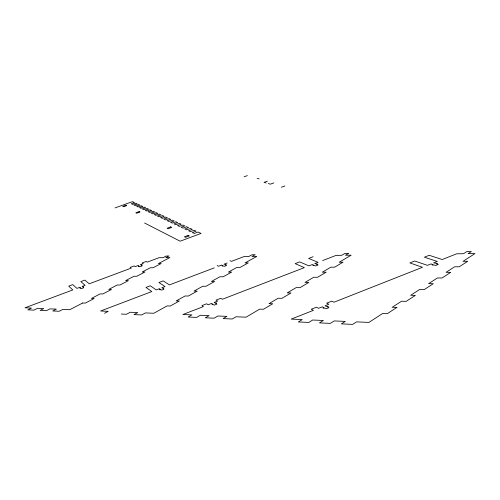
<?xml version="1.0" encoding="UTF-8"?>
<svg xmlns="http://www.w3.org/2000/svg" width="500" height="500" viewBox="0 0 500 500"><rect width="100%" height="100%" fill="white"/><g stroke="black" fill="none" stroke-linecap="round" stroke-linejoin="round"><path stroke-width="0.75" d="M104.544 313.288L108.206 311.331L100.594 311.006L151.806 291.575L145.95 287.419L150.281 285.781L156.213 289.906L159.438 288.681L160.281 289.262L159.55 289.544L160 289.85L160.731 289.569L161.581 290.156L163.944 289.256L163.081 288.675L163.819 288.4L161.781 287.794L165 286.575L158.919 282.512L163.225 280.881L169.381 284.913L214.244 267.887M322.65 260.569L336.087 255.387L341.688 255.312L344.956 253.4L348.725 253.344L345.456 255.263L351.15 255.188L339.212 262.231L343.038 262.206L334.637 267.169L330.819 267.181L322.319 272.194L326.138 272.2L317.525 277.294L313.712 277.269L304.994 282.413L308.8 282.45L299.969 287.675L296.169 287.619L287.225 292.894L291.025 292.969L281.962 298.325L278.169 298.231L268.994 303.644L272.775 303.756L263.475 309.262L259.7 309.131L246.031 317.188L236.05 316.762L232.231 319L223.106 318.594L226.912 316.375L217.931 315.994L214.137 318.188L205.312 317.794L209.1 315.619L200.413 315.25L196.631 317.406L188.1 317.025L191.869 314.887L182.869 314.506L203.369 306.594L201.869 305.613L206.619 303.781L208.137 304.756L211.625 303.406L212.694 304.081L211.9 304.387L212.469 304.75L213.263 304.444L214.344 305.119L216.894 304.137L215.812 303.456L216.606 303.15L216.031 302.794L215.238 303.1L214.163 302.431L217.644 301.087L216.088 300.131L220.812 298.306L222.387 299.256L304.344 267.638L295.144 263.637L299.656 261.906L308.931 265.863L312.294 264.569L313.612 265.125L312.85 265.419L313.55 265.719L314.312 265.419L315.644 265.981L318.106 265.031L316.769 264.475L317.531 264.181L314.731 263.625L318.087 262.331L308.65 258.444L313.137 256.719M227.131 263L223.988 264.194L226.231 264.706L225.512 264.975L226.519 265.494L224.219 266.369L223.219 265.85L222.5 266.119L221.975 265.85L222.688 265.575L221.7 265.062L218.55 266.256L217.138 265.512M281.388 187.25L284.881 185.963M267.413 181.144L264.044 182.381L266.137 182.969M273.806 182.906L270.394 184.163L268.256 183.562M244.125 176.794L247.356 175.613M115.081 207.906L132.413 201.644L134.431 202.575L131.25 203.725L132.594 204.363L135.787 203.206L137.162 203.837L133.956 205L135.325 205.65L138.544 204.481L139.944 205.125L136.706 206.3L138.106 206.956L141.35 205.781L142.775 206.438L139.512 207.625L140.931 208.294L144.206 207.1L145.656 207.775L142.369 208.969L143.812 209.65L147.119 208.45L148.594 209.131L145.275 210.338L146.75 211.031L150.081 209.819L151.581 210.512L148.231 211.737L149.738 212.444L153.094 211.219L154.625 211.925L151.25 213.156L152.781 213.875L156.169 212.638L157.725 213.363L154.319 214.606L155.881 215.338L159.3 214.088L160.888 214.825L157.45 216.081L159.037 216.831L162.494 215.569L164.112 216.312L160.644 217.587L162.262 218.35L165.744 217.075L167.394 217.838L163.894 219.119L165.544 219.894L169.056 218.606L170.738 219.387L167.213 220.681L168.894 221.475L172.438 220.169L174.156 220.963L170.588 222.275L172.306 223.088L175.888 221.769L177.638 222.575L174.037 223.9L175.787 224.725L179.4 223.394L181.188 224.219L177.556 225.562L179.344 226.4L182.987 225.056L184.806 225.9L181.144 227.25L182.969 228.113L186.65 226.75L188.506 227.613L184.806 228.981L186.669 229.856L190.381 228.481L192.281 229.356L188.544 230.744L190.444 231.637L194.194 230.244L196.131 231.144L192.362 232.544L194.3 233.456L198.088 232.044L201.062 233.425L180.125 241.213L144.581 223.012M121.281 314.037L126.487 314.269L130.181 312.262L137.738 312.587L134.031 314.606L141.694 314.95L145.406 312.913L153.775 313.269L167.1 305.919L170.269 306.025L179.35 301.006L176.175 300.912L185.138 295.963L188.325 296.044L197.2 291.137L194 291.075L202.756 286.244L205.963 286.294L214.625 281.506L211.412 281.469L219.969 276.75L223.188 276.769L231.65 272.094L228.419 272.087L236.781 267.475L240.012 267.469L248.281 262.894L245.044 262.919L256.806 256.425L251.975 256.494L255.2 254.719L252 254.769L248.775 256.531L244.013 256.594L231.412 261.375L229.956 260.65M257.15 178.319L259.169 178.869M396.887 307.413L387.456 313.556L382.788 313.394L368.894 322.413L356.55 321.887L352.656 324.387L341.388 323.881L345.275 321.406L334.206 320.938L330.325 323.387L319.469 322.9L323.344 320.475L312.681 320.019L308.806 322.425L298.344 321.956L302.213 319.575L291.2 319.106L313.4 310.35L311.256 309.25L316.394 307.219L318.556 308.312L322.331 306.819L323.85 307.575L322.994 307.919L323.8 308.319L324.663 307.981L326.194 308.744L328.956 307.65L327.419 306.894L328.275 306.55L327.463 306.15L326.606 306.488L325.075 305.738L328.844 304.25L326.644 303.181L331.75 301.169L333.975 302.225L422.469 267.306L409.856 262.913L414.712 261.006L427.419 265.35L431.044 263.925L432.85 264.531L432.025 264.856L432.987 265.188L433.819 264.856L435.644 265.475L438.294 264.431L436.456 263.819L437.281 263.488L433.675 262.881L437.287 261.456L424.394 257.2L429.225 255.3L442.206 259.519L456.675 253.806L463.488 253.719L466.763 251.612L471.344 251.544L468.069 253.656L475 253.569L463.038 261.331L467.7 261.294L459.281 266.781L454.613 266.794L446.069 272.337L450.737 272.344L442.081 277.981L437.406 277.956L428.625 283.656L433.3 283.7L424.387 289.506L419.719 289.438L410.681 295.294L415.356 295.387L406.188 301.356L401.519 301.244L392.219 307.275L396.887 307.413M82.694 302.994L69.812 309.7L62.787 309.4L59.2 311.262L52.763 310.969L56.337 309.125L49.981 308.856L46.419 310.688L40.163 310.406L43.712 308.587L37.531 308.325L33.994 310.131L27.906 309.862L31.438 308.069L25 307.794L72.806 289.931L68.706 286.125L72.756 284.619L76.919 288.394L79.931 287.269L80.525 287.8L79.837 288.056L80.156 288.337L80.844 288.081L81.438 288.619L83.637 287.794L83.038 287.262L83.725 287.006L82.119 286.45L85.125 285.331L80.831 281.606L84.862 280.106L89.219 283.8L131.181 268.125L130.169 267.431L134.181 265.931L135.206 266.619L138.156 265.519L138.875 265.988L138.206 266.244L138.588 266.494L139.262 266.244L139.987 266.719L142.144 265.912L141.412 265.438L142.081 265.188L140.3 264.713L143.244 263.612L142.188 262.938L146.188 261.45L147.25 262.119L159.05 257.706L163.1 257.656L166.244 256.025L168.962 255.987L165.812 257.619L169.913 257.569L158.425 263.55L161.169 263.531L153.1 267.738L150.369 267.75L142.219 271.988L144.95 271.994L136.706 276.294L133.988 276.275L125.669 280.613L128.381 280.637L119.963 285.031L117.256 284.988L108.756 289.419L111.45 289.469L102.844 293.956L100.162 293.894L91.475 298.419L94.15 298.494L85.35 303.081L82.694 302.994M188.181 235.369L184.387 236.775L185.525 237.344L189.338 235.925L188.181 235.369M170.706 226.894L167.081 228.231L168.113 228.744L171.75 227.4L170.706 226.894M139.137 211.594L135.819 212.8L136.675 213.225L140 212.013L139.137 211.594M125.969 205.212L122.781 206.363L123.569 206.75L126.762 205.594L125.969 205.212"/></g></svg>
